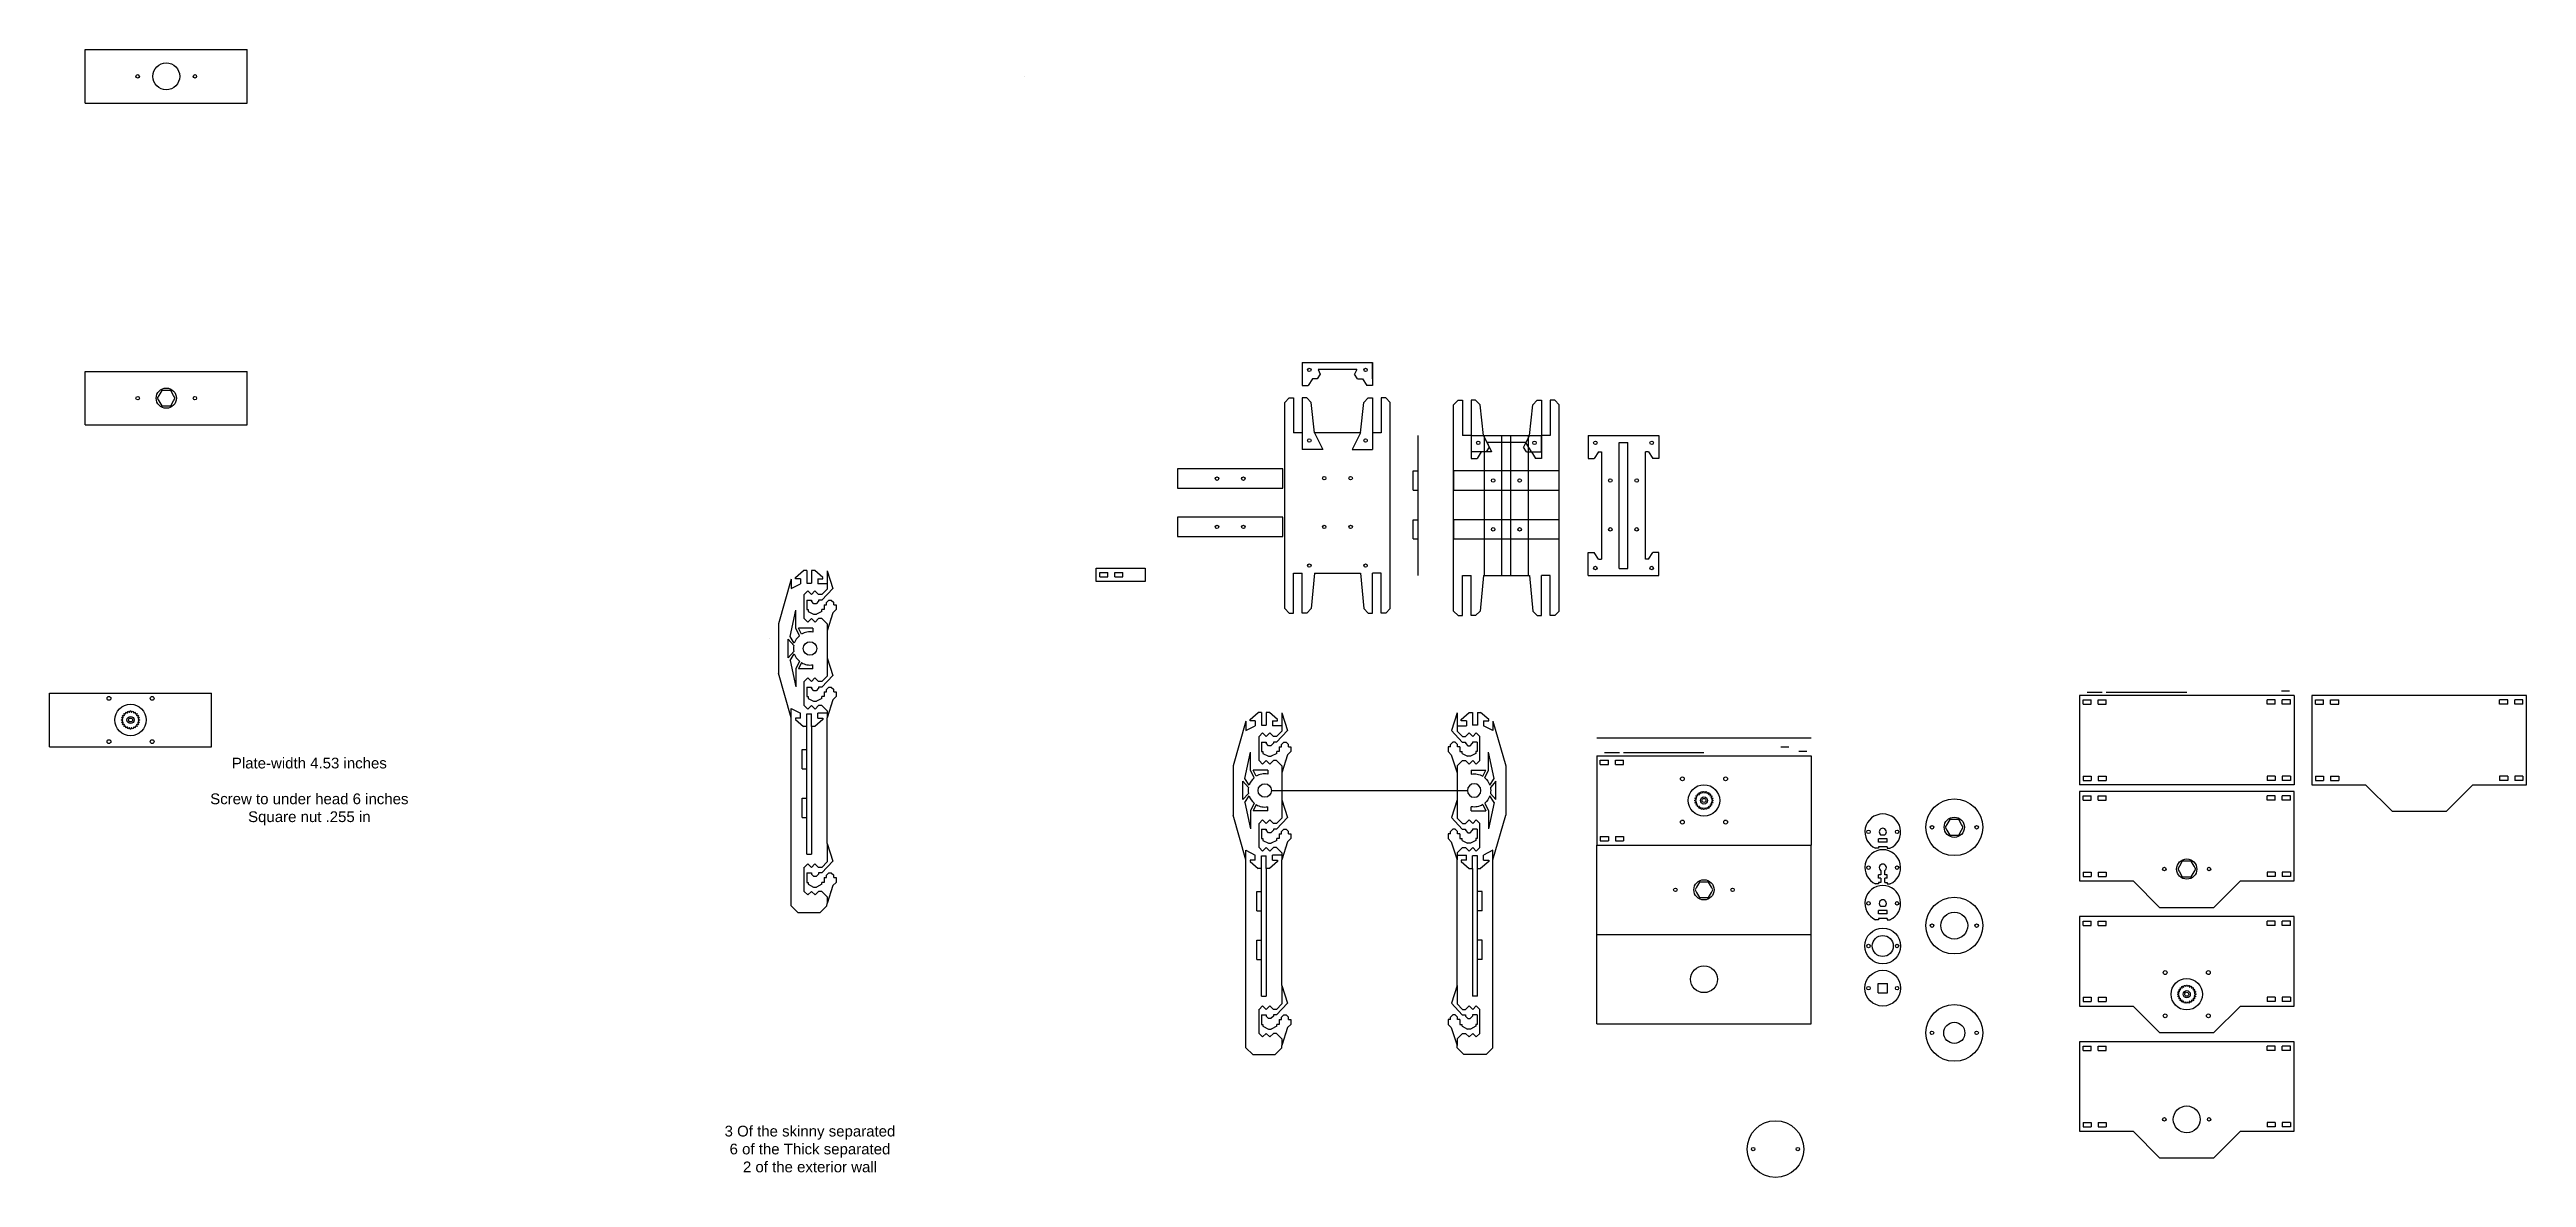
# Model space of a CAD drawing. Header units: inches. Extents: x -27.3 to 42, y -30.8 to 0.8.
import ezdxf

# ---------------------------------------------------------------- set-up
doc = ezdxf.new("R2010")
doc.units = ezdxf.units.IN
doc.header["$MEASUREMENT"] = 0
doc.layers.get('0').update_dxf_attribs({"lineweight": 25, "true_color": 0xffffff})
doc.styles.add('textstyle0', font='')
doc.styles.add('textstyle1', font='')
doc.styles.get('textstyle0').set_extended_font_data('Arial')
doc.styles.get('textstyle1').set_extended_font_data('Arial')

# ---------------------------------------------------------------- blocks, each defined once
blk = doc.blocks.new('plate-plug-piranha')
at = {"color": 4, "true_color": 0x00ffff}
for p, q in [((-0.187, 1.437), (-0.028, 0.942)), ((-0.187, 1.437), (-0.187, 0.923)), ((-0.825, 0.773), (-0.725, 0.873)), ((-0.824, 0.102), (-0.824, 0.774)), ((-0.625, 0.773), (-0.725, 0.873)), ((-0.525, 0.873), (-0.625, 0.773)), ((-0.425, 0.773), (-0.525, 0.873)), ((-0.337, 0.773), (-0.425, 0.773)), ((-0.337, 0.773), (-0.187, 0.923)), ((-0.028, 0.942), (-0.334, 0.617)), ((-0.824, 0.102), (-0.724, 0.002)), ((-0.754, 0.617), (-0.754, 0.353)), ((-0.754, 0.617), (-0.623, 0.617)), ((-0.754, 0.353), (-0.715, 0.353)), ((-0.624, 0.102), (-0.724, 0.002)), ((-0.715, 0.353), (-0.715, 0.301)), ((-0.715, 0.301), (-0.565, 0.221)), ((-0.524, 0.002), (-0.624, 0.102)), ((-0.623, 0.617), (-0.623, 0.584)), ((-0.557, 0.518), (-0.623, 0.584)), ((-0.565, 0.221), (-0.482, 0.221)), ((-0.491, 0.518), (-0.557, 0.518)), ((-0.424, 0.102), (-0.524, 0.002)), ((-0.425, 0.584), (-0.491, 0.518)), ((-0.332, 0.301), (-0.482, 0.221)), ((-0.425, 0.617), (-0.425, 0.584)), ((-0.334, 0.617), (-0.425, 0.617)), ((-0.337, 0.102), (-0.424, 0.102)), ((-0.187, -0.048), (-0.337, 0.102)), ((-0.332, 0.301), (-0.332, 0.353)), ((-0.266, 0.353), (-0.332, 0.353)), ((-0.266, 0.485), (-0.2, 0.485)), ((-0.266, 0.485), (-0.266, 0.353)), ((-0.2, 0.551), (-0.134, 0.617)), ((-0.2, 0.485), (-0.2, 0.551)), ((-0.026, 0.263), (-0.187, -0.24)), ((-0.134, 0.617), (-0.068, 0.617)), ((-0.101, 0.102), (-0.101, 0.102)), ((-0.068, 0.617), (-0.002, 0.551)), ((-0.026, 0.263), (0.064, 0.353)), ((-0.002, 0.485), (-0.002, 0.551)), ((-0.002, 0.485), (0.064, 0.485)), ((0.064, 0.485), (0.064, 0.353)), ((-0.187, -0.048), (-0.187, -0.24))]:
    blk.add_line(p, q, dxfattribs=at)
blk = doc.blocks.new('block 1')
for p, q in [((-0.406, 1.988), (-0.182, 2.183)), ((-0.09, 2.183), (-0.182, 2.183)), ((0.135, 2.183), (0.042, 2.183)), ((0.359, 1.988), (0.135, 2.183)), ((-0.525, 1.937), (-0.884, 0.688)), ((-0.525, 1.937), (-0.525, 1.674)), ((-0.525, 1.674), (-0.264, 1.806)), ((-0.406, 1.948), (-0.406, 1.988)), ((-0.264, 1.948), (-0.406, 1.948)), ((-0.264, 1.948), (-0.264, 1.806)), ((0.217, 1.948), (0.359, 1.948)), ((0.217, 1.948), (0.217, 1.806)), ((0.478, 1.806), (0.217, 1.806)), ((0.359, 1.948), (0.359, 1.988)), ((-0.884, 0.688), (-0.884, -0.688)), ((0.478, 0.495), (0.478, -0.26)), ((-0.525, -1.938), (-0.884, -0.688)), ((-0.525, -1.674), (-0.264, -1.806)), ((-0.525, -1.938), (-0.525, -1.674)), ((-0.264, -1.948), (-0.406, -1.948)), ((-0.406, -1.948), (-0.406, -1.988)), ((-0.406, -1.988), (-0.182, -2.183)), ((-0.264, -1.948), (-0.264, -1.806)), ((0.359, -1.988), (0.135, -2.183)), ((0.217, -1.948), (0.217, -1.806)), ((0.478, -1.806), (0.217, -1.806)), ((0.217, -1.948), (0.359, -1.948)), ((0.359, -1.948), (0.359, -1.988)), ((0.478, -5.456), (0.478, -1.938)), ((-0.09, -2.183), (-0.182, -2.183)), ((0.135, -2.183), (0.042, -2.183)), ((-0.338, -7.385), (-0.525, -7.197)), ((-0.338, -7.385), (0.287, -7.385)), ((0.475, -7.197), (0.287, -7.385)), ((0.475, -7.197), (0.478, -7.134))]:
    blk.add_line(p, q)
at = {"color": 3, "true_color": 0x00ff00}
for p, q in [((-0.09, 2.183), (-0.09, 1.83)), ((0.042, 2.183), (0.042, 1.83)), ((-0.09, 1.83), (0.042, 1.83)), ((-0.557, 0.337), (-0.4, 1.072)), ((-0.4, 0.572), (-0.4, 1.072)), ((-0.609, 0.257), (-0.455, 0.084)), ((-0.609, -0.257), (-0.609, 0.257)), ((-0.439, 0.146), (-0.557, 0.337)), ((-0.296, 0.355), (-0.4, 0.572)), ((-0.239, 0.396), (-0.323, 0.572)), ((0.081, 0.572), (-0.323, 0.572)), ((0.081, 0.572), (0.081, 0.455)), ((-0.609, -0.257), (-0.455, -0.084)), ((-0.557, -0.337), (-0.439, -0.146)), ((-0.557, -0.337), (-0.4, -1.072)), ((-0.296, -0.355), (-0.4, -0.572)), ((-0.4, -0.572), (-0.4, -1.072)), ((-0.239, -0.396), (-0.323, -0.572)), ((0.081, -0.572), (-0.323, -0.572)), ((0.081, -0.572), (0.081, -0.455)), ((-0.09, -2.183), (-0.09, -1.83)), ((-0.09, -1.83), (0.042, -1.83)), ((0.042, -2.183), (0.042, -1.83)), ((-0.09, -5.75), (-0.09, -2.183)), ((0.042, -2.183), (0.042, -5.75)), ((-0.222, -3.364), (-0.222, -2.824)), ((-0.222, -2.824), (-0.09, -2.824)), ((-0.222, -3.364), (-0.09, -3.364)), ((-0.222, -4.728), (-0.222, -4.188)), ((-0.222, -4.188), (-0.09, -4.188)), ((-0.222, -4.728), (-0.09, -4.728)), ((-0.09, -5.75), (0.042, -5.75))]:
    blk.add_line(p, q, dxfattribs=at)
at = {"color": 7, "linetype": 'Continuous', "true_color": 0x000000}
blk.add_line((-0.525, -7.197), (-0.525, -1.806), dxfattribs=at)
at = {"color": 3, "true_color": 0x00ff00}
blk.add_circle((0, 0), 0.188, dxfattribs=at)
for start, end in [(169.48078, 190.51922), (129.78978, 161.55065), (79.86017, 121.13881), (198.44935, 230.21022), (238.86119, 280.13983)]:
    blk.add_arc((0, 0), 0.463, start, end, dxfattribs=at)
for p in [(0.665, 0.735), (0.665, -1.698), (0.665, -6.894)]:
    blk.add_blockref('plate-plug-piranha', p)
blk = doc.blocks.new('plate')
for p, q in [((0, 0), (6, 0)), ((0, -2.5), (0, 0)), ((6, -2.5), (6, 0)), ((0, -2.5), (6, -2.5))]:
    blk.add_line(p, q)
blk = doc.blocks.new('sm-plate')
blk.add_circle((0, 0), 0.794)
at = {"color": 3, "true_color": 0x00ff00}
for centre in [(-0.625, 0), (0.625, 0)]:
    blk.add_circle(centre, 0.0486, dxfattribs=at)

msp = doc.modelspace()

# ---------------------------------------------------------------- linework, layer by layer
for p, q in [((-26.265, 0.75), (-21.735, 0.75)), ((-26.265, -0.75), (-26.265, 0.75)), ((-21.735, -0.75), (-21.735, 0.75)), ((0, 0), (0, 0)), ((-26.265, -0.75), (-21.735, -0.75)), ((-26.265, -8.25), (-21.735, -8.25)), ((-26.265, -9.75), (-26.265, -8.25)), ((-21.735, -9.75), (-21.735, -8.25)), ((-26.265, -9.75), (-21.735, -9.75)), ((12.861, -13.96), (12.861, -10.04)), ((13.35, -13.96), (13.35, -10.04)), ((13.6, -13.96), (13.6, -10.04)), ((14.089, -13.96), (14.089, -10.04)), ((2, -14.125), (2, -13.75)), ((2, -13.75), (3.375, -13.75)), ((3.375, -13.75), (3.375, -14.125)), ((3.375, -14.125), (2, -14.125)), ((-27.265, -17.25), (-22.735, -17.25)), ((-27.265, -18.75), (-27.265, -17.25)), ((-22.735, -18.75), (-22.735, -17.25)), ((29.714, -17.219), (30.137, -17.219)), ((30.25, -17.219), (32.5, -17.219)), ((35.148, -17.188), (35.375, -17.188)), ((42, -17.312), (36, -17.312)), ((36, -17.312), (36, -19.812)), ((42, -19.812), (42, -17.312)), ((16, -18.5), (22, -18.5)), ((-27.265, -18.75), (-22.735, -18.75)), ((16.214, -18.906), (16.637, -18.906)), ((16.75, -18.906), (19, -18.906)), ((21.148, -18.75), (21.375, -18.75)), ((21.648, -18.875), (21.875, -18.875)), ((6.906, -19.971), (12.385, -19.971)), ((35.5, -20), (29.5, -20)), ((29.5, -20), (29.5, -22.5)), ((35.5, -22.5), (35.5, -20)), ((36, -19.812), (37.5, -19.812)), ((37.5, -19.812), (38.25, -20.562)), ((39.75, -20.562), (40.5, -19.812)), ((40.5, -19.812), (42, -19.812)), ((39.75, -20.562), (38.25, -20.562)), ((23.877, -21.585), (23.798, -21.585)), ((23.877, -21.548), (23.877, -21.585)), ((24.123, -21.548), (23.877, -21.548)), ((24.123, -21.548), (24.123, -21.585)), ((24.123, -21.585), (24.202, -21.585)), ((23.877, -22.585), (23.798, -22.585)), ((23.877, -22.548), (23.877, -22.585)), ((23.946, -22.548), (23.877, -22.548)), ((24.054, -22.548), (24.123, -22.548)), ((24.123, -22.548), (24.123, -22.585)), ((24.123, -22.585), (24.202, -22.585)), ((29.5, -22.5), (31, -22.5)), ((31, -22.5), (31.75, -23.25)), ((33.25, -23.25), (34, -22.5)), ((34, -22.5), (35.5, -22.5)), ((23.877, -23.548), (23.877, -23.585)), ((24.123, -23.548), (23.877, -23.548)), ((24.123, -23.548), (24.123, -23.585)), ((35.5, -23.5), (29.5, -23.5)), ((29.5, -23.5), (29.5, -26)), ((33.25, -23.25), (31.75, -23.25)), ((35.5, -26), (35.5, -23.5)), ((23.877, -23.585), (23.798, -23.585)), ((24.123, -23.585), (24.202, -23.585)), ((29.5, -26), (31, -26)), ((31, -26), (31.75, -26.75)), ((33.25, -26.75), (34, -26)), ((34, -26), (35.5, -26)), ((35.5, -27), (29.5, -27)), ((29.5, -27), (29.5, -29.5)), ((33.25, -26.75), (31.75, -26.75)), ((35.5, -29.5), (35.5, -27)), ((29.5, -29.5), (31, -29.5)), ((31, -29.5), (31.75, -30.25)), ((33.25, -30.25), (34, -29.5)), ((34, -29.5), (35.5, -29.5)), ((33.25, -30.25), (31.75, -30.25))]:
    msp.add_line(p, q)
at = {"color": 1, "true_color": 0xff0000}
for p, q in [((7.765, -8), (8.107, -8)), ((7.765, -8), (7.765, -8.648)), ((7.765, -8), (9.735, -8)), ((9.292, -8.201), (8.208, -8.201)), ((8.208, -8.201), (8.27, -8.326)), ((9.292, -8.201), (9.23, -8.326)), ((9.735, -8), (9.735, -8.648)), ((9.735, -8.46), (9.735, -8)), ((7.765, -8.648), (7.932, -8.648)), ((8.048, -8.46), (7.932, -8.648)), ((8.187, -8.46), (8.048, -8.46)), ((8.27, -8.326), (8.187, -8.46)), ((9.312, -8.46), (9.23, -8.326)), ((9.312, -8.46), (9.452, -8.46)), ((9.452, -8.46), (9.568, -8.648)), ((9.735, -8.648), (9.568, -8.648)), ((12.49, -10.04), (12.832, -10.04)), ((12.49, -10.04), (12.49, -10.688)), ((12.49, -10.04), (14.46, -10.04)), ((12.995, -10.366), (12.912, -10.5)), ((14.017, -10.241), (12.933, -10.241)), ((12.933, -10.241), (12.995, -10.366)), ((14.017, -10.241), (13.955, -10.366)), ((14.037, -10.5), (13.955, -10.366)), ((14.46, -10.04), (14.46, -10.688)), ((14.46, -10.5), (14.46, -10.04)), ((12.49, -10.688), (12.657, -10.688)), ((12.773, -10.5), (12.657, -10.688)), ((12.912, -10.5), (12.773, -10.5)), ((14.037, -10.5), (14.177, -10.5)), ((14.177, -10.5), (14.293, -10.688)), ((14.46, -10.688), (14.293, -10.688)), ((-25.252, -17.991), (-25.212, -17.974)), ((-25.252, -18.009), (-25.252, -17.991)), ((-25.212, -18.026), (-25.252, -18.009)), ((-25.246, -17.943), (-25.242, -17.926)), ((-25.211, -17.97), (-25.246, -17.943)), ((-25.242, -17.926), (-25.198, -17.92)), ((-25.223, -17.881), (-25.214, -17.866)), ((-25.196, -17.917), (-25.223, -17.881)), ((-25.214, -17.866), (-25.17, -17.871)), ((-25.212, -17.974), (-25.211, -17.97)), ((-25.198, -17.92), (-25.196, -17.917)), ((-25.185, -17.828), (-25.172, -17.815)), ((-25.168, -17.869), (-25.185, -17.828)), ((-25.172, -17.815), (-25.131, -17.832)), ((-25.17, -17.871), (-25.168, -17.869)), ((-25.134, -17.786), (-25.119, -17.777)), ((-25.129, -17.83), (-25.134, -17.786)), ((-25.131, -17.832), (-25.129, -17.83)), ((-25.119, -17.777), (-25.083, -17.804)), ((-25.083, -17.804), (-25.08, -17.802)), ((-25.08, -17.802), (-25.074, -17.758)), ((-25.074, -17.758), (-25.057, -17.754)), ((-25.057, -17.754), (-25.03, -17.789)), ((-25.03, -17.789), (-25.026, -17.788)), ((-25.026, -17.788), (-25.009, -17.748)), ((-25.009, -17.748), (-24.991, -17.748)), ((-24.991, -17.748), (-24.974, -17.788)), ((-24.974, -17.788), (-24.97, -17.789)), ((-24.97, -17.789), (-24.943, -17.754)), ((-24.943, -17.754), (-24.926, -17.758)), ((-24.926, -17.758), (-24.92, -17.802)), ((-24.92, -17.802), (-24.917, -17.804)), ((-24.917, -17.804), (-24.881, -17.777)), ((-24.881, -17.777), (-24.866, -17.786)), ((-24.866, -17.786), (-24.871, -17.83)), ((-24.871, -17.83), (-24.869, -17.832)), ((-24.869, -17.832), (-24.828, -17.815)), ((-24.815, -17.828), (-24.832, -17.869)), ((-24.832, -17.869), (-24.83, -17.871)), ((-24.83, -17.871), (-24.786, -17.866)), ((-24.828, -17.815), (-24.815, -17.828)), ((-24.777, -17.881), (-24.804, -17.917)), ((-24.804, -17.917), (-24.802, -17.92)), ((-24.802, -17.92), (-24.758, -17.926)), ((-24.754, -17.943), (-24.789, -17.97)), ((-24.789, -17.97), (-24.788, -17.974)), ((-24.788, -17.974), (-24.748, -17.991)), ((-24.748, -18.009), (-24.788, -18.026)), ((-24.786, -17.866), (-24.777, -17.881)), ((-24.758, -17.926), (-24.754, -17.943)), ((-24.748, -17.991), (-24.748, -18.009)), ((-25.246, -18.057), (-25.211, -18.03)), ((-25.242, -18.074), (-25.246, -18.057)), ((-25.198, -18.08), (-25.242, -18.074)), ((-25.223, -18.119), (-25.196, -18.083)), ((-25.214, -18.134), (-25.223, -18.119)), ((-25.17, -18.129), (-25.214, -18.134)), ((-25.211, -18.03), (-25.212, -18.026)), ((-25.196, -18.083), (-25.198, -18.08)), ((-25.185, -18.172), (-25.168, -18.131)), ((-25.172, -18.185), (-25.185, -18.172)), ((-25.131, -18.168), (-25.172, -18.185)), ((-25.168, -18.131), (-25.17, -18.129)), ((-25.134, -18.214), (-25.129, -18.17)), ((-25.119, -18.223), (-25.134, -18.214)), ((-25.129, -18.17), (-25.131, -18.168)), ((-25.083, -18.196), (-25.119, -18.223)), ((-25.08, -18.198), (-25.083, -18.196)), ((-25.074, -18.242), (-25.08, -18.198)), ((-25.057, -18.246), (-25.074, -18.242)), ((-25.03, -18.211), (-25.057, -18.246)), ((-25.026, -18.212), (-25.03, -18.211)), ((-25.009, -18.252), (-25.026, -18.212)), ((-24.991, -18.252), (-25.009, -18.252)), ((-24.974, -18.212), (-24.991, -18.252)), ((-24.97, -18.211), (-24.974, -18.212)), ((-24.943, -18.246), (-24.97, -18.211)), ((-24.926, -18.242), (-24.943, -18.246)), ((-24.92, -18.198), (-24.926, -18.242)), ((-24.917, -18.196), (-24.92, -18.198)), ((-24.881, -18.223), (-24.917, -18.196)), ((-24.866, -18.214), (-24.881, -18.223)), ((-24.869, -18.168), (-24.871, -18.17)), ((-24.871, -18.17), (-24.866, -18.214)), ((-24.828, -18.185), (-24.869, -18.168)), ((-24.83, -18.129), (-24.832, -18.131)), ((-24.832, -18.131), (-24.815, -18.172)), ((-24.786, -18.134), (-24.83, -18.129)), ((-24.815, -18.172), (-24.828, -18.185)), ((-24.802, -18.08), (-24.804, -18.083)), ((-24.804, -18.083), (-24.777, -18.119)), ((-24.758, -18.074), (-24.802, -18.08)), ((-24.788, -18.026), (-24.789, -18.03)), ((-24.789, -18.03), (-24.754, -18.057)), ((-24.777, -18.119), (-24.786, -18.134)), ((-24.754, -18.057), (-24.758, -18.074)), ((18.815, -20.078), (18.828, -20.065)), ((18.832, -20.119), (18.815, -20.078)), ((18.828, -20.065), (18.869, -20.082)), ((18.866, -20.036), (18.881, -20.027)), ((18.871, -20.08), (18.866, -20.036)), ((18.869, -20.082), (18.871, -20.08)), ((18.881, -20.027), (18.917, -20.054)), ((18.917, -20.054), (18.92, -20.052)), ((18.92, -20.052), (18.926, -20.008)), ((18.926, -20.008), (18.943, -20.004)), ((18.943, -20.004), (18.97, -20.039)), ((18.97, -20.039), (18.974, -20.038)), ((18.974, -20.038), (18.991, -19.998)), ((18.991, -19.998), (19.009, -19.998)), ((19.009, -19.998), (19.026, -20.038)), ((19.026, -20.038), (19.03, -20.039)), ((19.03, -20.039), (19.057, -20.004)), ((19.057, -20.004), (19.074, -20.008)), ((19.074, -20.008), (19.08, -20.052)), ((19.08, -20.052), (19.083, -20.054)), ((19.083, -20.054), (19.119, -20.027)), ((19.119, -20.027), (19.134, -20.036)), ((19.134, -20.036), (19.129, -20.08)), ((19.129, -20.08), (19.131, -20.082)), ((19.131, -20.082), (19.172, -20.065)), ((19.185, -20.078), (19.168, -20.119)), ((19.172, -20.065), (19.185, -20.078)), ((18.748, -20.241), (18.788, -20.224)), ((18.748, -20.259), (18.748, -20.241)), ((18.788, -20.276), (18.748, -20.259)), ((18.754, -20.193), (18.758, -20.176)), ((18.789, -20.22), (18.754, -20.193)), ((18.754, -20.307), (18.789, -20.28)), ((18.758, -20.324), (18.754, -20.307)), ((18.758, -20.176), (18.802, -20.17)), ((18.802, -20.33), (18.758, -20.324)), ((18.777, -20.131), (18.786, -20.116)), ((18.804, -20.167), (18.777, -20.131)), ((18.777, -20.369), (18.804, -20.333)), ((18.786, -20.384), (18.777, -20.369)), ((18.786, -20.116), (18.83, -20.121)), ((18.83, -20.379), (18.786, -20.384)), ((18.788, -20.224), (18.789, -20.22)), ((18.789, -20.28), (18.788, -20.276)), ((18.802, -20.17), (18.804, -20.167)), ((18.804, -20.333), (18.802, -20.33)), ((18.815, -20.422), (18.832, -20.381)), ((18.828, -20.435), (18.815, -20.422)), ((18.869, -20.418), (18.828, -20.435)), ((18.83, -20.121), (18.832, -20.119)), ((18.832, -20.381), (18.83, -20.379)), ((18.866, -20.464), (18.871, -20.42)), ((18.881, -20.473), (18.866, -20.464)), ((18.871, -20.42), (18.869, -20.418)), ((18.917, -20.446), (18.881, -20.473)), ((18.92, -20.448), (18.917, -20.446)), ((18.926, -20.492), (18.92, -20.448)), ((18.943, -20.496), (18.926, -20.492)), ((18.97, -20.461), (18.943, -20.496)), ((18.974, -20.462), (18.97, -20.461)), ((18.991, -20.502), (18.974, -20.462)), ((19.009, -20.502), (18.991, -20.502)), ((19.026, -20.462), (19.009, -20.502)), ((19.03, -20.461), (19.026, -20.462)), ((19.057, -20.496), (19.03, -20.461)), ((19.074, -20.492), (19.057, -20.496)), ((19.08, -20.448), (19.074, -20.492)), ((19.083, -20.446), (19.08, -20.448)), ((19.119, -20.473), (19.083, -20.446)), ((19.134, -20.464), (19.119, -20.473)), ((19.131, -20.418), (19.129, -20.42)), ((19.129, -20.42), (19.134, -20.464)), ((19.172, -20.435), (19.131, -20.418)), ((19.168, -20.119), (19.17, -20.121)), ((19.17, -20.379), (19.168, -20.381)), ((19.168, -20.381), (19.185, -20.422)), ((19.17, -20.121), (19.214, -20.116)), ((19.214, -20.384), (19.17, -20.379)), ((19.185, -20.422), (19.172, -20.435)), ((19.223, -20.131), (19.196, -20.167)), ((19.196, -20.167), (19.198, -20.17)), ((19.198, -20.33), (19.196, -20.333)), ((19.196, -20.333), (19.223, -20.369)), ((19.198, -20.17), (19.242, -20.176)), ((19.242, -20.324), (19.198, -20.33)), ((19.246, -20.193), (19.211, -20.22)), ((19.211, -20.22), (19.212, -20.224)), ((19.212, -20.276), (19.211, -20.28)), ((19.211, -20.28), (19.246, -20.307)), ((19.212, -20.224), (19.252, -20.241)), ((19.252, -20.259), (19.212, -20.276)), ((19.214, -20.116), (19.223, -20.131)), ((19.223, -20.369), (19.214, -20.384)), ((19.242, -20.176), (19.246, -20.193)), ((19.246, -20.307), (19.242, -20.324)), ((19.252, -20.241), (19.252, -20.259)), ((32.254, -25.612), (32.258, -25.595)), ((32.289, -25.639), (32.254, -25.612)), ((32.258, -25.595), (32.302, -25.588)), ((32.277, -25.55), (32.286, -25.535)), ((32.304, -25.585), (32.277, -25.55)), ((32.286, -25.535), (32.33, -25.54)), ((32.302, -25.588), (32.304, -25.585)), ((32.315, -25.496), (32.328, -25.484)), ((32.332, -25.537), (32.315, -25.496)), ((32.328, -25.484), (32.369, -25.5)), ((32.33, -25.54), (32.332, -25.537)), ((32.366, -25.454), (32.381, -25.446)), ((32.371, -25.498), (32.366, -25.454)), ((32.369, -25.5), (32.371, -25.498)), ((32.381, -25.446), (32.417, -25.472)), ((32.417, -25.472), (32.42, -25.471)), ((32.42, -25.471), (32.426, -25.427)), ((32.426, -25.427), (32.443, -25.423)), ((32.443, -25.423), (32.47, -25.457)), ((32.47, -25.457), (32.474, -25.457)), ((32.474, -25.457), (32.491, -25.416)), ((32.491, -25.416), (32.509, -25.416)), ((32.509, -25.416), (32.526, -25.457)), ((32.526, -25.457), (32.53, -25.457)), ((32.53, -25.457), (32.557, -25.423)), ((32.557, -25.423), (32.574, -25.427)), ((32.574, -25.427), (32.58, -25.471)), ((32.58, -25.471), (32.583, -25.472)), ((32.583, -25.472), (32.619, -25.446)), ((32.619, -25.446), (32.634, -25.454)), ((32.634, -25.454), (32.629, -25.498)), ((32.629, -25.498), (32.631, -25.5)), ((32.631, -25.5), (32.672, -25.484)), ((32.685, -25.496), (32.668, -25.537)), ((32.668, -25.537), (32.67, -25.54)), ((32.67, -25.54), (32.714, -25.535)), ((32.672, -25.484), (32.685, -25.496)), ((32.723, -25.55), (32.696, -25.585)), ((32.696, -25.585), (32.698, -25.588)), ((32.698, -25.588), (32.742, -25.595)), ((32.746, -25.612), (32.711, -25.639)), ((32.714, -25.535), (32.723, -25.55)), ((32.742, -25.595), (32.746, -25.612)), ((32.248, -25.66), (32.288, -25.642)), ((32.248, -25.677), (32.248, -25.66)), ((32.288, -25.695), (32.248, -25.677)), ((32.254, -25.726), (32.289, -25.698)), ((32.258, -25.742), (32.254, -25.726)), ((32.302, -25.749), (32.258, -25.742)), ((32.277, -25.787), (32.304, -25.752)), ((32.286, -25.802), (32.277, -25.787)), ((32.33, -25.797), (32.286, -25.802)), ((32.288, -25.642), (32.289, -25.639)), ((32.289, -25.698), (32.288, -25.695)), ((32.304, -25.752), (32.302, -25.749)), ((32.315, -25.841), (32.332, -25.8)), ((32.328, -25.853), (32.315, -25.841)), ((32.369, -25.837), (32.328, -25.853)), ((32.332, -25.8), (32.33, -25.797)), ((32.366, -25.883), (32.371, -25.839)), ((32.381, -25.892), (32.366, -25.883)), ((32.371, -25.839), (32.369, -25.837)), ((32.417, -25.865), (32.381, -25.892)), ((32.42, -25.866), (32.417, -25.865)), ((32.426, -25.91), (32.42, -25.866)), ((32.443, -25.915), (32.426, -25.91)), ((32.47, -25.88), (32.443, -25.915)), ((32.474, -25.88), (32.47, -25.88)), ((32.491, -25.921), (32.474, -25.88)), ((32.509, -25.921), (32.491, -25.921)), ((32.526, -25.88), (32.509, -25.921)), ((32.53, -25.88), (32.526, -25.88)), ((32.557, -25.915), (32.53, -25.88)), ((32.574, -25.91), (32.557, -25.915)), ((32.58, -25.866), (32.574, -25.91)), ((32.583, -25.865), (32.58, -25.866)), ((32.619, -25.892), (32.583, -25.865)), ((32.634, -25.883), (32.619, -25.892)), ((32.631, -25.837), (32.629, -25.839)), ((32.629, -25.839), (32.634, -25.883)), ((32.672, -25.853), (32.631, -25.837)), ((32.67, -25.797), (32.668, -25.8)), ((32.668, -25.8), (32.685, -25.841)), ((32.714, -25.802), (32.67, -25.797)), ((32.685, -25.841), (32.672, -25.853)), ((32.698, -25.749), (32.696, -25.752)), ((32.696, -25.752), (32.723, -25.787)), ((32.742, -25.742), (32.698, -25.749)), ((32.711, -25.639), (32.712, -25.642)), ((32.712, -25.695), (32.711, -25.698)), ((32.711, -25.698), (32.746, -25.726)), ((32.712, -25.642), (32.752, -25.66)), ((32.752, -25.677), (32.712, -25.695)), ((32.723, -25.787), (32.714, -25.802)), ((32.746, -25.726), (32.742, -25.742)), ((32.752, -25.66), (32.752, -25.677))]:
    msp.add_line(p, q, dxfattribs=at)
at = {"color": 3, "true_color": 0x00ff00}
for p, q in [((-24.206, -8.922), (-24.251, -9)), ((-24.251, -9), (-24.206, -9.078)), ((-24.125, -8.783), (-24.206, -8.922)), ((-23.875, -8.783), (-24.125, -8.783)), ((-23.794, -8.922), (-23.875, -8.783)), ((-23.749, -9), (-23.794, -8.922)), ((-23.794, -9.078), (-23.749, -9)), ((7.4, -8.992), (7.275, -9.117)), ((7.4, -8.992), (7.525, -8.992)), ((7.525, -8.992), (7.525, -9.972)), ((9.975, -8.992), (9.975, -9.972)), ((10.1, -8.992), (9.975, -8.992)), ((10.1, -8.992), (10.225, -9.117)), ((-24.206, -9.078), (-24.125, -9.217)), ((-24.125, -9.217), (-23.875, -9.217)), ((-23.875, -9.217), (-23.794, -9.078)), ((7.275, -14.883), (7.275, -9.117)), ((10.225, -14.883), (10.225, -9.117)), ((12.125, -9.06), (12, -9.185)), ((12, -14.952), (12, -9.185)), ((12.125, -9.06), (12.25, -9.06)), ((12.25, -9.06), (12.25, -10.04)), ((14.7, -9.06), (14.7, -10.04)), ((14.825, -9.06), (14.7, -9.06)), ((14.825, -9.06), (14.95, -9.185)), ((14.95, -14.952), (14.95, -9.185)), ((7.765, -9.972), (7.525, -9.972)), ((9.393, -9.972), (8.107, -9.972)), ((9.975, -9.972), (9.735, -9.972)), ((11, -10.04), (11, -13.96)), ((12.49, -10.04), (12.25, -10.04)), ((14.7, -10.04), (14.46, -10.04)), ((10.868, -11.574), (10.868, -11.034)), ((10.868, -11.034), (11, -11.034)), ((10.868, -11.574), (11, -11.574)), ((10.868, -12.938), (10.868, -12.398)), ((10.868, -12.398), (11, -12.398)), ((10.868, -12.938), (11, -12.938)), ((2.101, -13.995), (2.101, -13.875)), ((2.101, -13.875), (2.327, -13.875)), ((2.101, -13.995), (2.327, -13.995)), ((2.327, -13.995), (2.327, -13.875)), ((2.523, -13.995), (2.523, -13.875)), ((2.523, -13.875), (2.75, -13.875)), ((2.523, -13.995), (2.75, -13.995)), ((2.75, -13.995), (2.75, -13.875)), ((7.525, -13.892), (7.765, -13.892)), ((7.525, -15.008), (7.525, -13.892)), ((7.765, -15.008), (7.765, -13.892)), ((8.107, -13.892), (8.015, -14.883)), ((8.107, -13.892), (9.393, -13.892)), ((9.393, -13.892), (9.485, -14.883)), ((9.975, -13.892), (9.735, -13.892)), ((9.735, -15.008), (9.735, -13.892)), ((9.975, -15.008), (9.975, -13.892)), ((12.25, -13.96), (12.49, -13.96)), ((12.25, -15.077), (12.25, -13.96)), ((12.49, -15.077), (12.49, -13.96)), ((12.832, -13.96), (12.74, -14.952)), ((12.832, -13.96), (14.118, -13.96)), ((14.118, -13.96), (14.21, -14.952)), ((14.7, -13.96), (14.46, -13.96)), ((14.46, -15.077), (14.46, -13.96)), ((14.7, -15.077), (14.7, -13.96)), ((7.4, -15.008), (7.275, -14.883)), ((7.4, -15.008), (7.525, -15.008)), ((7.89, -15.008), (7.765, -15.008)), ((7.89, -15.008), (8.015, -14.883)), ((9.61, -15.008), (9.485, -14.883)), ((9.61, -15.008), (9.735, -15.008)), ((10.1, -15.008), (9.975, -15.008)), ((10.1, -15.008), (10.225, -14.883)), ((12.125, -15.077), (12, -14.952)), ((12.125, -15.077), (12.25, -15.077)), ((12.615, -15.077), (12.49, -15.077)), ((12.615, -15.077), (12.74, -14.952)), ((14.335, -15.077), (14.21, -14.952)), ((14.335, -15.077), (14.46, -15.077)), ((14.825, -15.077), (14.7, -15.077)), ((14.825, -15.077), (14.95, -14.952)), ((-7.137, -15.714), (-7.137, -15.714)), ((29.601, -17.558), (29.601, -17.438)), ((29.601, -17.438), (29.827, -17.438)), ((29.601, -17.558), (29.827, -17.558)), ((29.827, -17.558), (29.827, -17.438)), ((30.023, -17.558), (30.023, -17.438)), ((30.023, -17.438), (30.25, -17.438)), ((30.023, -17.558), (30.25, -17.558)), ((30.25, -17.558), (30.25, -17.438)), ((34.75, -17.558), (34.75, -17.438)), ((34.977, -17.438), (34.75, -17.438)), ((34.977, -17.558), (34.75, -17.558)), ((34.977, -17.558), (34.977, -17.438)), ((35.173, -17.558), (35.173, -17.438)), ((35.399, -17.438), (35.173, -17.438)), ((35.399, -17.558), (35.173, -17.558)), ((35.399, -17.558), (35.399, -17.438)), ((36.101, -17.558), (36.101, -17.438)), ((36.101, -17.438), (36.327, -17.438)), ((36.101, -17.558), (36.327, -17.558)), ((36.327, -17.558), (36.327, -17.438)), ((36.523, -17.558), (36.523, -17.438)), ((36.523, -17.438), (36.75, -17.438)), ((36.523, -17.558), (36.75, -17.558)), ((36.75, -17.558), (36.75, -17.438)), ((41.25, -17.558), (41.25, -17.438)), ((41.477, -17.438), (41.25, -17.438)), ((41.477, -17.558), (41.25, -17.558)), ((41.477, -17.558), (41.477, -17.438)), ((41.673, -17.558), (41.673, -17.438)), ((41.899, -17.438), (41.673, -17.438)), ((41.899, -17.558), (41.673, -17.558)), ((41.899, -17.558), (41.899, -17.438)), ((16.101, -19.245), (16.101, -19.125)), ((16.101, -19.125), (16.327, -19.125)), ((16.101, -19.245), (16.327, -19.245)), ((16.327, -19.245), (16.327, -19.125)), ((16.523, -19.245), (16.523, -19.125)), ((16.523, -19.125), (16.75, -19.125)), ((16.523, -19.245), (16.75, -19.245)), ((16.75, -19.245), (16.75, -19.125)), ((29.601, -19.568), (29.827, -19.568)), ((29.601, -19.568), (29.601, -19.688)), ((29.601, -19.688), (29.827, -19.688)), ((29.827, -19.568), (29.827, -19.688)), ((30.023, -19.568), (30.25, -19.568)), ((30.023, -19.568), (30.023, -19.688)), ((30.023, -19.688), (30.25, -19.688)), ((30.25, -19.568), (30.25, -19.688)), ((34.977, -19.568), (34.75, -19.568)), ((34.75, -19.568), (34.75, -19.688)), ((34.977, -19.688), (34.75, -19.688)), ((34.977, -19.568), (34.977, -19.688)), ((35.399, -19.568), (35.173, -19.568)), ((35.173, -19.568), (35.173, -19.688)), ((35.399, -19.688), (35.173, -19.688)), ((35.399, -19.568), (35.399, -19.688)), ((36.101, -19.568), (36.327, -19.568)), ((36.101, -19.568), (36.101, -19.688)), ((36.101, -19.688), (36.327, -19.688)), ((36.327, -19.568), (36.327, -19.688)), ((36.523, -19.568), (36.75, -19.568)), ((36.523, -19.568), (36.523, -19.688)), ((36.523, -19.688), (36.75, -19.688)), ((36.75, -19.568), (36.75, -19.688)), ((41.477, -19.568), (41.25, -19.568)), ((41.25, -19.568), (41.25, -19.688)), ((41.477, -19.688), (41.25, -19.688)), ((41.477, -19.568), (41.477, -19.688)), ((41.899, -19.568), (41.673, -19.568)), ((41.673, -19.568), (41.673, -19.688)), ((41.899, -19.688), (41.673, -19.688)), ((41.899, -19.568), (41.899, -19.688)), ((29.601, -20.245), (29.601, -20.125)), ((29.601, -20.245), (29.601, -20.125)), ((29.601, -20.125), (29.827, -20.125)), ((29.601, -20.125), (29.827, -20.125)), ((29.601, -20.245), (29.827, -20.245)), ((29.601, -20.245), (29.827, -20.245)), ((29.827, -20.245), (29.827, -20.125)), ((29.827, -20.245), (29.827, -20.125)), ((30.023, -20.245), (30.023, -20.125)), ((30.023, -20.245), (30.023, -20.125)), ((30.023, -20.125), (30.25, -20.125)), ((30.023, -20.125), (30.25, -20.125)), ((30.023, -20.245), (30.25, -20.245)), ((30.023, -20.245), (30.25, -20.245)), ((30.25, -20.245), (30.25, -20.125)), ((30.25, -20.245), (30.25, -20.125)), ((34.75, -20.245), (34.75, -20.125)), ((34.75, -20.245), (34.75, -20.125)), ((34.977, -20.125), (34.75, -20.125)), ((34.977, -20.125), (34.75, -20.125)), ((34.977, -20.245), (34.75, -20.245)), ((34.977, -20.245), (34.75, -20.245)), ((34.977, -20.245), (34.977, -20.125)), ((34.977, -20.245), (34.977, -20.125)), ((35.173, -20.245), (35.173, -20.125)), ((35.173, -20.245), (35.173, -20.125)), ((35.399, -20.125), (35.173, -20.125)), ((35.399, -20.125), (35.173, -20.125)), ((35.399, -20.245), (35.173, -20.245)), ((35.399, -20.245), (35.173, -20.245)), ((35.399, -20.245), (35.399, -20.125)), ((35.399, -20.245), (35.399, -20.125)), ((16.101, -21.255), (16.327, -21.255)), ((16.101, -21.255), (16.101, -21.375)), ((16.101, -21.375), (16.327, -21.375)), ((16.327, -21.255), (16.327, -21.375)), ((16.523, -21.255), (16.75, -21.255)), ((16.523, -21.255), (16.523, -21.375)), ((16.523, -21.375), (16.75, -21.375)), ((16.75, -21.255), (16.75, -21.375)), ((24.123, -21.327), (23.877, -21.327)), ((23.877, -21.419), (23.877, -21.327)), ((24.123, -21.419), (23.877, -21.419)), ((23.94, -21.208), (24.06, -21.208)), ((24.123, -21.419), (24.123, -21.328)), ((23.946, -22.327), (23.877, -22.327)), ((23.877, -22.419), (23.877, -22.328)), ((23.946, -22.419), (23.877, -22.419)), ((23.946, -22.208), (23.946, -22.327)), ((23.946, -22.419), (23.946, -22.548)), ((24.054, -22.327), (24.054, -22.208)), ((24.123, -22.327), (24.054, -22.327)), ((24.123, -22.419), (24.054, -22.419)), ((24.054, -22.548), (24.054, -22.419)), ((24.123, -22.419), (24.123, -22.328)), ((29.601, -22.255), (29.827, -22.255)), ((29.601, -22.255), (29.827, -22.255)), ((29.601, -22.255), (29.601, -22.375)), ((29.601, -22.255), (29.601, -22.375)), ((29.601, -22.375), (29.827, -22.375)), ((29.601, -22.375), (29.827, -22.375)), ((29.827, -22.255), (29.827, -22.375)), ((29.827, -22.255), (29.827, -22.375)), ((30.023, -22.255), (30.25, -22.255)), ((30.023, -22.255), (30.25, -22.255)), ((30.023, -22.255), (30.023, -22.375)), ((30.023, -22.255), (30.023, -22.375)), ((30.023, -22.375), (30.25, -22.375)), ((30.023, -22.375), (30.25, -22.375)), ((30.25, -22.255), (30.25, -22.375)), ((30.25, -22.255), (30.25, -22.375)), ((34.977, -22.255), (34.75, -22.255)), ((34.977, -22.255), (34.75, -22.255)), ((34.75, -22.255), (34.75, -22.375)), ((34.75, -22.255), (34.75, -22.375)), ((34.977, -22.375), (34.75, -22.375)), ((34.977, -22.375), (34.75, -22.375)), ((34.977, -22.255), (34.977, -22.375)), ((34.977, -22.255), (34.977, -22.375)), ((35.399, -22.255), (35.173, -22.255)), ((35.399, -22.255), (35.173, -22.255)), ((35.173, -22.255), (35.173, -22.375)), ((35.173, -22.255), (35.173, -22.375)), ((35.399, -22.375), (35.173, -22.375)), ((35.399, -22.375), (35.173, -22.375)), ((35.399, -22.255), (35.399, -22.375)), ((35.399, -22.255), (35.399, -22.375)), ((24.123, -23.327), (23.877, -23.327)), ((23.877, -23.419), (23.877, -23.327)), ((24.123, -23.419), (23.877, -23.419)), ((23.94, -23.208), (24.06, -23.208)), ((24.123, -23.419), (24.123, -23.327)), ((29.601, -23.745), (29.601, -23.625)), ((29.601, -23.625), (29.827, -23.625)), ((29.601, -23.745), (29.827, -23.745)), ((29.827, -23.745), (29.827, -23.625)), ((30.023, -23.745), (30.023, -23.625)), ((30.023, -23.625), (30.25, -23.625)), ((30.023, -23.745), (30.25, -23.745)), ((30.25, -23.745), (30.25, -23.625)), ((34.75, -23.745), (34.75, -23.625)), ((34.977, -23.625), (34.75, -23.625)), ((34.977, -23.745), (34.75, -23.745)), ((34.977, -23.745), (34.977, -23.625)), ((35.173, -23.745), (35.173, -23.625)), ((35.399, -23.625), (35.173, -23.625)), ((35.399, -23.745), (35.173, -23.745)), ((35.399, -23.745), (35.399, -23.625)), ((23.873, -25.373), (24.128, -25.373)), ((23.873, -25.628), (23.873, -25.373)), ((23.873, -25.628), (24.128, -25.628)), ((24.128, -25.628), (24.128, -25.373)), ((29.601, -25.755), (29.827, -25.755)), ((29.601, -25.755), (29.601, -25.875)), ((29.601, -25.875), (29.827, -25.875)), ((29.827, -25.755), (29.827, -25.875)), ((30.023, -25.755), (30.25, -25.755)), ((30.023, -25.755), (30.023, -25.875)), ((30.023, -25.875), (30.25, -25.875)), ((30.25, -25.755), (30.25, -25.875)), ((34.977, -25.755), (34.75, -25.755)), ((34.75, -25.755), (34.75, -25.875)), ((34.977, -25.875), (34.75, -25.875)), ((34.977, -25.755), (34.977, -25.875)), ((35.399, -25.755), (35.173, -25.755)), ((35.173, -25.755), (35.173, -25.875)), ((35.399, -25.875), (35.173, -25.875)), ((35.399, -25.755), (35.399, -25.875)), ((29.601, -27.245), (29.601, -27.125)), ((29.601, -27.245), (29.601, -27.125)), ((29.601, -27.125), (29.827, -27.125)), ((29.601, -27.125), (29.827, -27.125)), ((29.601, -27.245), (29.827, -27.245)), ((29.601, -27.245), (29.827, -27.245)), ((29.827, -27.245), (29.827, -27.125)), ((29.827, -27.245), (29.827, -27.125)), ((30.023, -27.245), (30.023, -27.125)), ((30.023, -27.245), (30.023, -27.125)), ((30.023, -27.125), (30.25, -27.125)), ((30.023, -27.125), (30.25, -27.125)), ((30.023, -27.245), (30.25, -27.245)), ((30.023, -27.245), (30.25, -27.245)), ((30.25, -27.245), (30.25, -27.125)), ((30.25, -27.245), (30.25, -27.125)), ((34.75, -27.245), (34.75, -27.125)), ((34.75, -27.245), (34.75, -27.125)), ((34.977, -27.125), (34.75, -27.125)), ((34.977, -27.125), (34.75, -27.125)), ((34.977, -27.245), (34.75, -27.245)), ((34.977, -27.245), (34.75, -27.245)), ((34.977, -27.245), (34.977, -27.125)), ((34.977, -27.245), (34.977, -27.125)), ((35.173, -27.245), (35.173, -27.125)), ((35.173, -27.245), (35.173, -27.125)), ((35.399, -27.125), (35.173, -27.125)), ((35.399, -27.125), (35.173, -27.125)), ((35.399, -27.245), (35.173, -27.245)), ((35.399, -27.245), (35.173, -27.245)), ((35.399, -27.245), (35.399, -27.125)), ((35.399, -27.245), (35.399, -27.125)), ((29.601, -29.255), (29.827, -29.255)), ((29.601, -29.255), (29.827, -29.255)), ((29.601, -29.255), (29.601, -29.375)), ((29.601, -29.255), (29.601, -29.375)), ((29.601, -29.375), (29.827, -29.375)), ((29.601, -29.375), (29.827, -29.375)), ((29.827, -29.255), (29.827, -29.375)), ((29.827, -29.255), (29.827, -29.375)), ((30.023, -29.255), (30.25, -29.255)), ((30.023, -29.255), (30.25, -29.255)), ((30.023, -29.255), (30.023, -29.375)), ((30.023, -29.255), (30.023, -29.375)), ((30.023, -29.375), (30.25, -29.375)), ((30.023, -29.375), (30.25, -29.375)), ((30.25, -29.255), (30.25, -29.375)), ((30.25, -29.255), (30.25, -29.375)), ((34.977, -29.255), (34.75, -29.255)), ((34.977, -29.255), (34.75, -29.255)), ((34.75, -29.255), (34.75, -29.375)), ((34.75, -29.255), (34.75, -29.375)), ((34.977, -29.375), (34.75, -29.375)), ((34.977, -29.375), (34.75, -29.375)), ((34.977, -29.255), (34.977, -29.375)), ((34.977, -29.255), (34.977, -29.375)), ((35.399, -29.255), (35.173, -29.255)), ((35.399, -29.255), (35.173, -29.255)), ((35.173, -29.255), (35.173, -29.375)), ((35.173, -29.255), (35.173, -29.375)), ((35.399, -29.375), (35.173, -29.375)), ((35.399, -29.375), (35.173, -29.375)), ((35.399, -29.255), (35.399, -29.375)), ((35.399, -29.255), (35.399, -29.375))]:
    msp.add_line(p, q, dxfattribs=at)
at = {"color": 5, "true_color": 0x0000ff}
for p, q in [((7.765, -8.992), (7.765, -10.432)), ((7.89, -8.992), (7.765, -8.992)), ((7.89, -8.992), (8.015, -9.117)), ((9.61, -8.992), (9.485, -9.117)), ((9.61, -8.992), (9.735, -8.992)), ((9.735, -8.992), (9.735, -10.432)), ((8.107, -9.972), (8.015, -9.117)), ((9.393, -9.972), (9.485, -9.117)), ((12.49, -9.06), (12.49, -10.5)), ((12.615, -9.06), (12.49, -9.06)), ((12.615, -9.06), (12.74, -9.185)), ((12.832, -10.04), (12.74, -9.185)), ((14.118, -10.04), (14.21, -9.185)), ((14.335, -9.06), (14.21, -9.185)), ((14.335, -9.06), (14.46, -9.06)), ((14.46, -9.06), (14.46, -10.5)), ((8.107, -9.972), (8.337, -10.432)), ((9.393, -9.972), (9.162, -10.432)), ((12.832, -10.04), (13.062, -10.5)), ((14.118, -10.04), (14.017, -10.241)), ((14.177, -10.5), (14.017, -10.241)), ((8.337, -10.432), (7.765, -10.432)), ((9.162, -10.432), (9.735, -10.432)), ((13.062, -10.5), (12.49, -10.5)), ((14.177, -10.5), (14.46, -10.5))]:
    msp.add_line(p, q, dxfattribs=at)
at = {"color": 6, "true_color": 0xff00ff}
for p, q in [((15.765, -10.04), (15.765, -10.688)), ((15.765, -10.04), (17.735, -10.04)), ((15.765, -10.04), (15.765, -10.35)), ((16.625, -10.241), (16.875, -10.241)), ((16.625, -13.759), (16.625, -10.241)), ((16.875, -13.759), (16.875, -10.241)), ((17.735, -10.04), (17.735, -10.688)), ((17.735, -10.04), (17.735, -10.35)), ((15.765, -10.688), (15.932, -10.688)), ((16.048, -10.5), (15.932, -10.688)), ((16.048, -10.5), (16.136, -10.5)), ((16.136, -10.5), (16.136, -13.5)), ((17.364, -13.5), (17.364, -10.5)), ((17.452, -10.5), (17.364, -10.5)), ((17.452, -10.5), (17.568, -10.688)), ((17.735, -10.688), (17.568, -10.688)), ((15.765, -13.96), (15.765, -13.313)), ((15.765, -13.313), (15.932, -13.313)), ((15.765, -13.96), (15.765, -13.65)), ((16.048, -13.5), (15.932, -13.313)), ((16.048, -13.5), (16.136, -13.5)), ((16.625, -13.759), (16.875, -13.759)), ((17.452, -13.5), (17.364, -13.5)), ((17.452, -13.5), (17.568, -13.313)), ((17.735, -13.313), (17.568, -13.313)), ((17.735, -13.96), (17.735, -13.313)), ((17.735, -13.96), (17.735, -13.65)), ((15.765, -13.96), (17.735, -13.96)), ((25.794, -20.922), (25.749, -21)), ((25.749, -21), (25.794, -21.078)), ((25.875, -20.783), (25.794, -20.922)), ((25.794, -21.078), (25.875, -21.217)), ((26.125, -20.783), (25.875, -20.783)), ((25.875, -21.217), (26.125, -21.217)), ((26.206, -20.922), (26.125, -20.783)), ((26.125, -21.217), (26.206, -21.078)), ((26.251, -21), (26.206, -20.922)), ((26.206, -21.078), (26.251, -21)), ((32.294, -22.091), (32.249, -22.169)), ((32.375, -21.952), (32.294, -22.091)), ((32.625, -21.952), (32.375, -21.952)), ((32.706, -22.091), (32.625, -21.952)), ((32.751, -22.169), (32.706, -22.091)), ((18.794, -22.672), (18.749, -22.75)), ((18.749, -22.75), (18.794, -22.828)), ((18.875, -22.533), (18.794, -22.672)), ((18.794, -22.828), (18.875, -22.967)), ((19.125, -22.533), (18.875, -22.533)), ((19.206, -22.672), (19.125, -22.533)), ((19.125, -22.967), (19.206, -22.828)), ((19.251, -22.75), (19.206, -22.672)), ((19.206, -22.828), (19.251, -22.75)), ((32.249, -22.169), (32.294, -22.246)), ((32.294, -22.246), (32.375, -22.386)), ((32.375, -22.386), (32.625, -22.386)), ((32.625, -22.386), (32.706, -22.246)), ((32.706, -22.246), (32.751, -22.169)), ((18.875, -22.967), (19.125, -22.967))]:
    msp.add_line(p, q, dxfattribs=at)
at = {"color": 4, "true_color": 0x00ffff}
for p, q in [((7.225, -10.98), (4.275, -10.98)), ((4.275, -10.98), (4.275, -11.52)), ((7.225, -11.52), (7.225, -10.98)), ((14.95, -11.034), (12, -11.034)), ((12, -11.034), (12, -11.574)), ((14.95, -11.574), (14.95, -11.034)), ((4.275, -11.52), (7.225, -11.52)), ((12, -11.574), (14.95, -11.574)), ((7.225, -12.329), (4.275, -12.329)), ((4.275, -12.329), (4.275, -12.87)), ((7.225, -12.87), (7.225, -12.329)), ((14.95, -12.398), (12, -12.398)), ((12, -12.398), (12, -12.938)), ((14.95, -12.938), (14.95, -12.398)), ((4.275, -12.87), (7.225, -12.87)), ((12, -12.938), (14.95, -12.938))]:
    msp.add_line(p, q, dxfattribs=at)
at = {"color": 3, "true_color": 0x00ff00}
for centre, radius in [((-24.8, 0), 0.0486), ((-23.2, 0), 0.0486), ((7.963, -8.21), 0.0486), ((9.537, -8.21), 0.0486), ((-24.8, -9), 0.0486), ((-23.2, -9), 0.0486), ((12.688, -10.25), 0.0486), ((14.262, -10.25), 0.0486), ((15.963, -10.25), 0.0486), ((17.538, -10.25), 0.0486), ((5.381, -11.25), 0.0486), ((6.119, -11.25), 0.0486), ((13.106, -11.304), 0.0486), ((13.844, -11.304), 0.0486), ((16.381, -11.304), 0.0486), ((17.119, -11.304), 0.0486), ((5.381, -12.6), 0.0486), ((6.119, -12.6), 0.0486), ((13.106, -12.668), 0.0486), ((13.844, -12.668), 0.0486), ((16.381, -12.668), 0.0486), ((17.119, -12.668), 0.0486), ((15.963, -13.75), 0.0486), ((17.538, -13.75), 0.0486), ((-25.604, -17.396), 0.0539), ((-24.395, -17.396), 0.0539), ((-25.604, -18.605), 0.0539), ((-24.395, -18.605), 0.0539), ((18.396, -19.646), 0.0539), ((19, -20.25), 0.439), ((19.605, -19.646), 0.0539), ((26, -21), 0.283), ((18.396, -20.855), 0.0539), ((19.605, -20.855), 0.0539), ((23.6, -21.128), 0.0486), ((24.4, -21.128), 0.0486), ((23.6, -22.128), 0.0486), ((24.4, -22.128), 0.0486), ((31.875, -22.169), 0.0486), ((32.5, -22.169), 0.283), ((33.125, -22.169), 0.0486), ((18.2, -22.75), 0.0486), ((19, -22.75), 0.283), ((19.8, -22.75), 0.0486), ((23.6, -23.128), 0.0486), ((24.4, -23.128), 0.0486), ((26, -23.75), 0.375), ((24, -24.32), 0.294), ((19, -25.25), 0.375), ((23.6, -24.32), 0.0486), ((24.4, -24.32), 0.0486), ((23.6, -25.5), 0.0486), ((24.4, -25.5), 0.0486), ((31.896, -25.064), 0.0539), ((32.5, -25.669), 0.439), ((33.105, -25.064), 0.0539), ((31.896, -26.273), 0.0539), ((33.105, -26.273), 0.0539), ((26, -26.75), 0.295), ((32.5, -29.169), 0.375), ((31.875, -29.169), 0.0486), ((33.125, -29.169), 0.0486)]:
    msp.add_circle(centre, radius, dxfattribs=at)
for centre, radius in [((-24, 0), 0.375), ((-24, -9), 0.283), ((24, -24.32), 0.5), ((24, -25.5), 0.5)]:
    msp.add_circle(centre, radius)
at = {"color": 1, "true_color": 0xff0000}
for centre in [(7.963, -10.182), (9.537, -10.182), (8.381, -11.236), (9.119, -11.236), (8.381, -12.6), (9.119, -12.6), (7.963, -13.682), (9.537, -13.682)]:
    msp.add_circle(centre, 0.0486, dxfattribs=at)
at = {"color": 14, "true_color": 0x800000}
msp.add_circle((-25, -18), 0.439, dxfattribs=at)
at = {"color": 4, "true_color": 0x00ffff}
for centre in [(-25, -18), (19, -20.25), (32.5, -25.669)]:
    msp.add_circle(centre, 0.1, dxfattribs=at)
at = {"color": 6, "true_color": 0xff00ff}
for centre in [(-25, -18), (19, -20.25), (32.5, -25.669)]:
    msp.add_circle(centre, 0.0557, dxfattribs=at)
for centre in [(24, -21.128), (24, -22.128), (24, -23.128)]:
    msp.add_arc(centre, 0.5, 293.78575, 246.21425)
at = {"color": 3, "true_color": 0x00ff00}
for centre in [(24, -21.128), (24, -22.128), (24, -23.128)]:
    msp.add_arc(centre, 0.1, 306.8699, 233.1301, dxfattribs=at)

# ---------------------------------------------------------------- block references
for name, p in [('block 1', (-6, -16)), ('block 1', (6.718, -19.971)), ('sm-plate', (26, -21)), ('plate', (16, -21.5)), ('sm-plate', (26, -23.75)), ('plate', (16, -24)), ('sm-plate', (26, -26.75)), ('sm-plate', (21, -30))]:
    msp.add_blockref(name, p)
at = {"rotation": 180}
msp.add_blockref('plate', (35.5, -19.812), dxfattribs=at)
at = {"yscale": -1, "rotation": 180}
msp.add_blockref('block 1', (12.573, -19.971), dxfattribs=at)
at = {"yscale": -1}
msp.add_blockref('plate', (16, -21.5), dxfattribs=at)

# ---------------------------------------------------------------- texts
at = {"char_height": 0.3, "attachment_point": 5}
for s, insert, style in [('Plate-width 4.53 inches\\P\\PScrew to under head 6 inches\\PSquare nut .255 in', (-20, -20), 'textstyle0'), ('3 Of the skinny separated\\P6 of the Thick separated\\P2 of the exterior wall', (-6, -30), 'textstyle1')]:
    msp.add_mtext(s, dxfattribs=dict(at, insert=insert, style=style))

doc.saveas('drawing.dxf')
